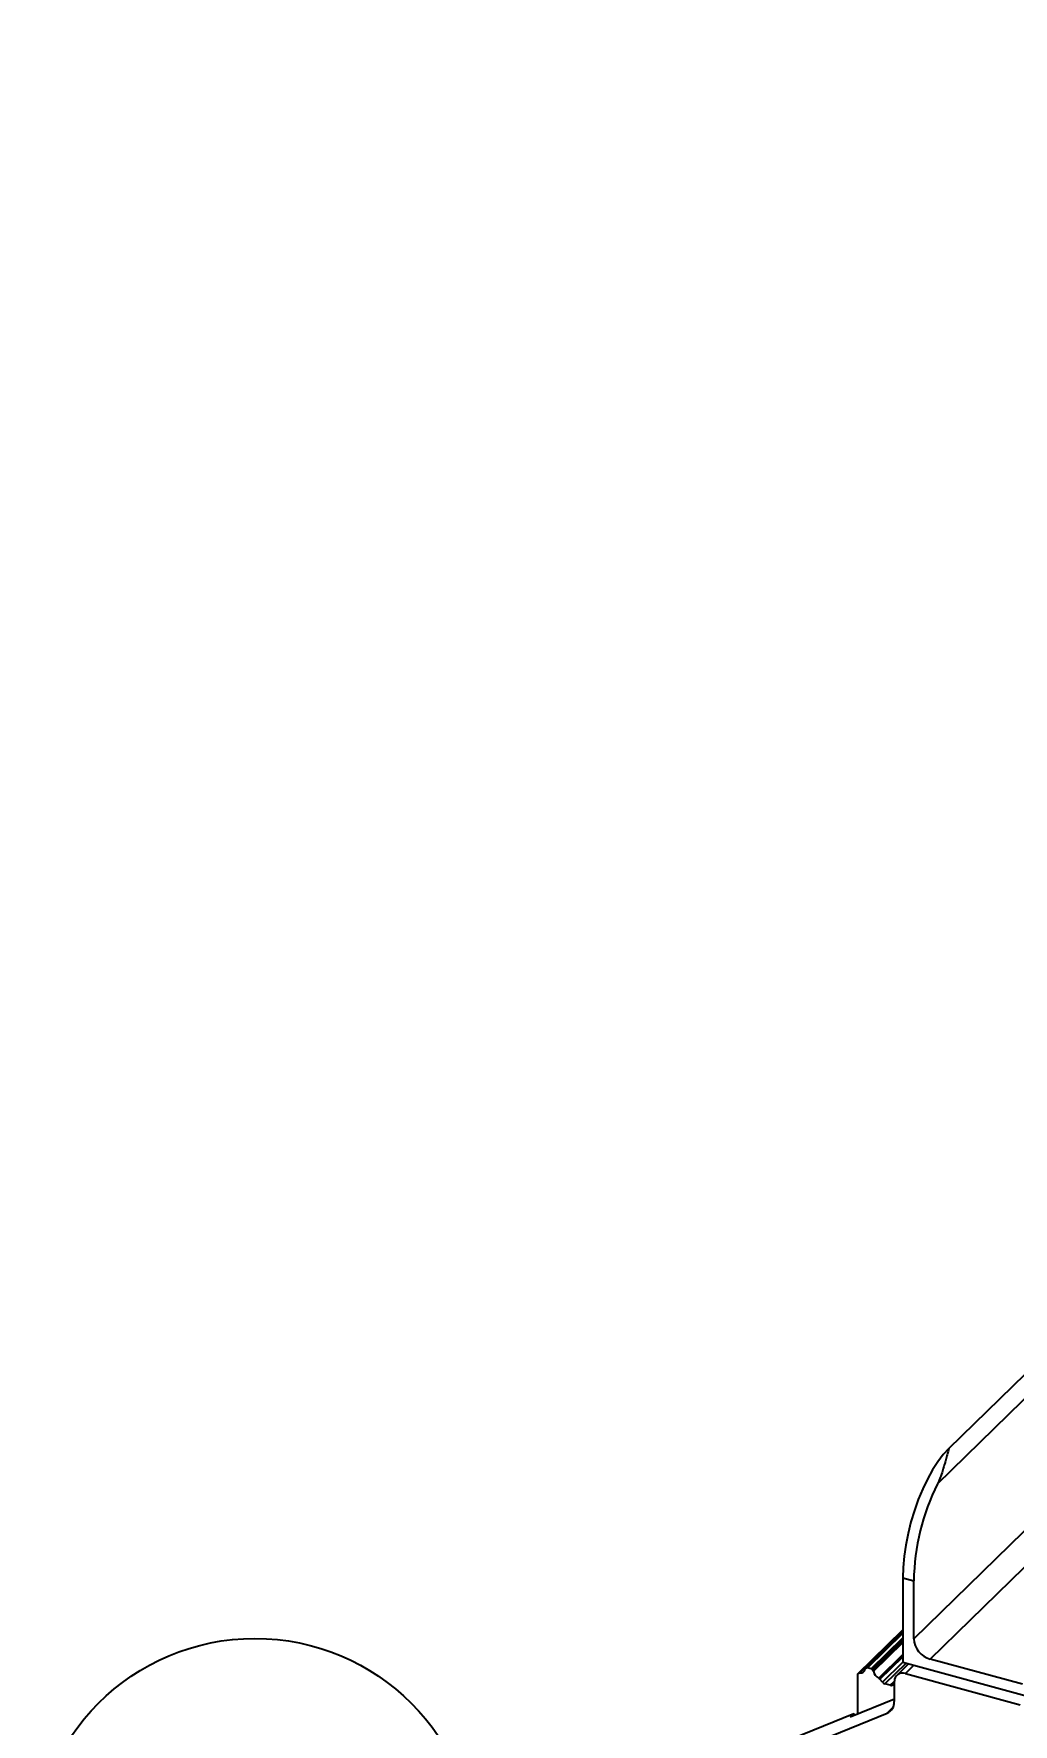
# Model space of a CAD drawing. Header units: millimetres. Extents: x 0 to 3353, y 0 to 2591.
# Drawn here: x 1123.3 to 1376, y 1576.9 to 2012.9 of the extents above; entities that cross this region are included whole.
import ezdxf

# ---------------------------------------------------------------- set-up
doc = ezdxf.new("R2010")
doc.units = ezdxf.units.MM
doc.header["$LTSCALE"] = 12
doc.layers.add('TITLE_BLOCK_BORDER', color=7, linetype='Continuous')
doc.styles.add('SLDTEXTSTYLE0', font='TXT', dxfattribs={"width": 0.75})

# ---------------------------------------------------------------- blocks, each defined once
blk = doc.blocks.new('SW_NOTE_6')
at = {"layer": 'TITLE_BLOCK_BORDER', "color": 0}
blk.add_circle((-56.5, 8), 57.06, dxfattribs=at)
at = {"layer": 'TITLE_BLOCK_BORDER', "color": 0, "insert": (-56.92, 30.36), "char_height": 42, "attachment_point": 2, "style": 'SLDTEXTSTYLE0'}
blk.add_mtext('1', dxfattribs=at)

msp = doc.modelspace()

# ---------------------------------------------------------------- linework, layer by layer
at = {"color": 8, "linetype": 'Continuous', "lineweight": 25}
for p, q in [((1356.49, 1638.9), (1738.31, 2011.57)), ((1359.42, 1647.98), (1733.33, 2012.93)), ((1350.37, 1598.92), (1711.59, 1951.48)), ((1354.6, 1593.68), (1710.81, 1941.36)), ((1338.14, 1591.39), (1347.56, 1600.59)), ((1338.45, 1591.43), (1347.56, 1600.33)), ((1339.38, 1591.18), (1347.56, 1599.16)), ((1339.7, 1590.97), (1347.56, 1598.65)), ((1339.84, 1590.79), (1347.56, 1598.33)), ((1339.96, 1590.53), (1347.56, 1597.95)), ((1342.31, 1587.72), (1347.59, 1592.86)), ((1342.94, 1587.3), (1348.41, 1592.64)), ((1348.25, 1589.95), (1350.44, 1592.09)), ((1344.32, 1586.92), (1345.37, 1587.95)), ((1344.95, 1587), (1345.37, 1587.42)), ((1345.09, 1581.31), (1343.49, 1579.75))]:
    msp.add_line(p, q, dxfattribs=at)
at = {"color": 7, "linetype": 'Continuous', "lineweight": 25}
for p, q in [((1359.42, 1647.98), (1733.33, 2012.93)), ((1359.42, 1647.98), (1359.42, 1647.98)), ((1347.56, 1614.64), (1347.56, 1592.87)), ((1347.56, 1614.64), (1350.37, 1613.88)), ((1350.37, 1598.92), (1350.37, 1613.88)), ((1335.82, 1589.78), (1347.56, 1601.24)), ((1347.56, 1601.14), (1336.19, 1590.04)), ((1336.47, 1590.13), (1347.56, 1600.96)), ((1347.56, 1600.64), (1337.94, 1591.25)), ((1337.99, 1591.29), (1347.56, 1600.64)), ((1341.36, 1588.8), (1347.56, 1594.85)), ((1341.66, 1588.53), (1347.56, 1594.29)), ((1349.03, 1592.47), (1345.98, 1589.49)), ((1347.56, 1592.87), (1381.26, 1583.71)), ((1378.46, 1587.19), (1354.6, 1593.68)), ((1336.17, 1590.02), (1335.82, 1589.78)), ((1335.82, 1589.78), (1335.82, 1579.47)), ((1338.14, 1591.39), (1337.99, 1591.29)), ((1339.38, 1591.18), (1338.45, 1591.43)), ((1339.84, 1590.79), (1339.7, 1590.97)), ((1342.31, 1587.72), (1341.66, 1588.53)), ((1344.32, 1586.92), (1342.94, 1587.3)), ((1345.37, 1587.3), (1344.95, 1587)), ((1345.37, 1582.75), (1345.37, 1587.94)), ((1348.25, 1589.95), (1377.87, 1581.89)), ((1345.37, 1583.36), (1334, 1578.73)), ((1310.55, 1566.35), (1343.49, 1579.75)), ((1316.48, 1572.13), (1334.94, 1579.64)), ((1334.94, 1579.64), (1334, 1578.73)), ((1334.94, 1579.64), (1334.94, 1579.11))]:
    msp.add_line(p, q, dxfattribs=at)
at = {"color": 7, "linetype": 'Continuous', "lineweight": 25, "flags": 128}
msp.add_lwpolyline([(1359.42, 1647.98), (1357.99, 1646.43), (1356.58, 1644.58), (1355.22, 1642.46), (1353.91, 1640.11), (1352.68, 1637.56), (1351.56, 1634.83), (1350.55, 1631.99), (1349.66, 1629.06), (1348.92, 1626.08), (1348.33, 1623.11), (1347.91, 1620.19), (1347.65, 1617.35), (1347.56, 1614.64)], dxfattribs=at)
at = {"color": 7, "linetype": 'Continuous', "lineweight": 25}
for centre, radius, start, end in [((1409.02, 1612.8), 58.65, 153.5727, 178.9477), ((1356.16, 1599.26), 5.8, 183.3916, 254.3338), ((1336.42, 1589.8), 0.33, 80.9726, 137.7789), ((1336.64, 1591.36), 1.25, 262.0028, 347.7967), ((1338.15, 1591.04), 0.3, 122.8432, 168.8211), ((1338.34, 1591.08), 0.372, 72.3243, 122.4526), ((1339.21, 1590.58), 0.619, 38.331, 73.7698), ((1339.39, 1590.42), 0.585, 11.516, 39.4593), ((1342.41, 1591.07), 2.5, 192.3647, 245.3607), ((1341.11, 1588.21), 0.643, 30.0671, 66.4152), ((1343.29, 1588.49), 1.24, 218.331, 253.7698), ((1347.48, 1587.98), 2.11, 68.8623, 180.9223), ((1344.55, 1587.63), 0.744, 252.3243, 302.4526), ((1342.27, 1582.6), 3.1, 293.011, 2.6553)]:
    msp.add_arc(centre, radius, start, end, dxfattribs=at)
msp.add_open_spline([(1359.42, 1647.98), (1359.42, 1647.98), (1359.35, 1647.74), (1359.19, 1647.14), (1358.92, 1646.09), (1358.62, 1644.96), (1358.32, 1643.87), (1358, 1642.76), (1357.6, 1641.53), (1357.11, 1640.22), (1356.71, 1639.36), (1356.49, 1638.9)], degree=3, knots=[0, 0, 0, 0, 0.002402, 0.10407, 0.257192, 0.412357, 0.503744, 0.621695, 0.761706, 0.87228, 1, 1, 1, 1], dxfattribs=at)

# ---------------------------------------------------------------- block references
at = {"layer": 'TITLE_BLOCK_BORDER'}
msp.add_blockref('SW_NOTE_6', (1236.88, 1533.96), dxfattribs=at)

doc.saveas('drawing.dxf')
